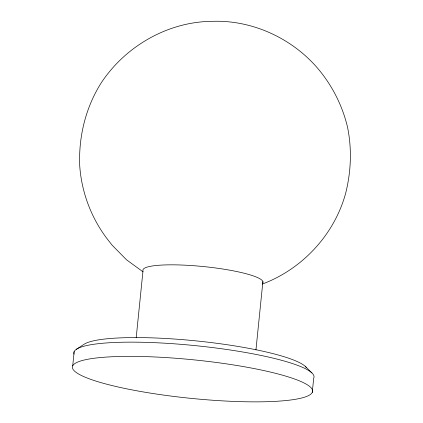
<?xml version="1.0" encoding="UTF-8"?>
<svg xmlns="http://www.w3.org/2000/svg" width="423" height="423" viewBox="0 0 423 423"><rect width="100%" height="100%" fill="white"/><g stroke="black" fill="none" stroke-linecap="round" stroke-linejoin="round"><path stroke-width="0.63" d="M72.719 365.832L74.168 351.608M136.185 337.824L142.99 270.826A60.346 9.65 5.8 0 1 204.23 266.638A60.346 9.65 5.8 0 1 262.688 283.087M255.952 349.895L262.894 281.586M312.259 392.396A120.698 19.299 5.8 0 0 140.277 356.483A120.698 19.299 5.8 0 0 124.933 388.467A120.698 19.299 5.8 0 0 312.259 392.396L313.702 378.173A120.698 19.299 5.8 0 0 194.94 345.596A120.698 19.299 5.8 0 0 74.036 354.13M76.346 349.313L84.003 344.322A113.454 18.141 5.8 0 1 198.435 341.128A113.454 18.141 5.8 0 1 306.389 367.566M262.318 284.071C302.445 269.054 334.53 234.464 345.723 193.015C351.101 171.468 351.973 148.954 347.537 127.164C342.641 106.67 333.234 87.54 320.021 71.127C294.419 39.424 253.557 19.929 212.669 21.319C168.375 21.504 125.832 45.853 101.435 82.527C85.7 107.183 78.509 136.634 79.72 165.768C81.665 193.792 92.362 220.822 110.107 242.596L112.132 245.197L126.509 259.791L143.059 271.852M305.438 366.53L311.915 372.943"/></g></svg>
